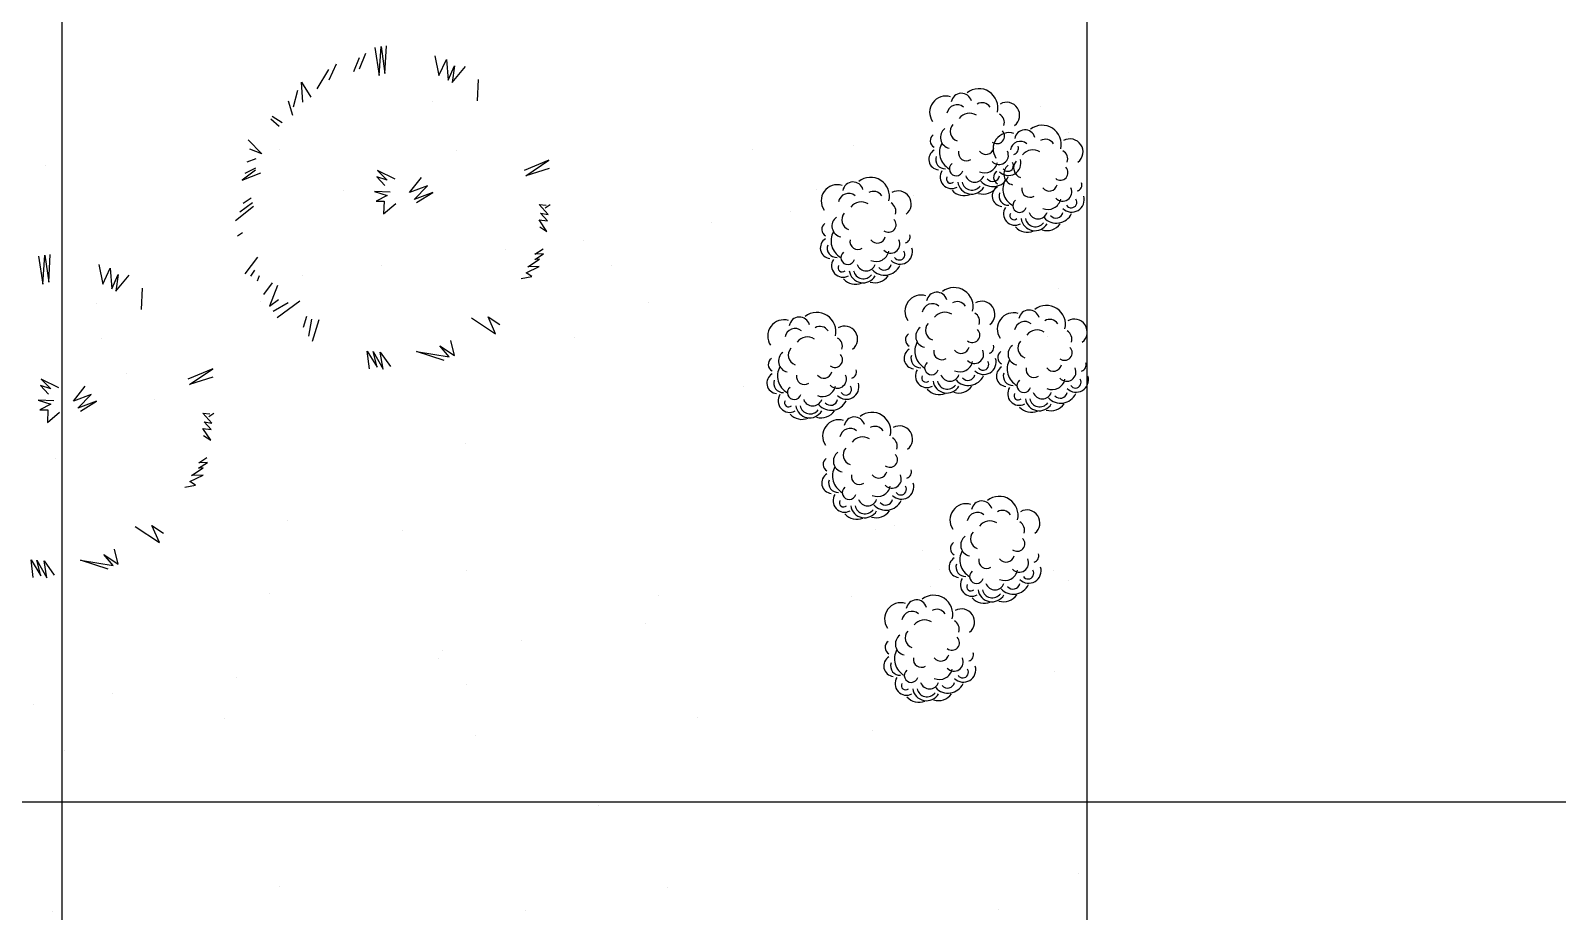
# Model space of a CAD drawing. Extents: x 3907.4 to 3911.57, y -3054.42 to -3053.7.
# Drawn here: x 3908.0113 to 3908.0917, y -3054.0498 to -3054.0034 of the extents above; entities that cross this region are included whole.
import ezdxf

# ---------------------------------------------------------------- set-up
doc = ezdxf.new("R2010")
doc.units = 0
doc.header["$LTSCALE"] = 2
doc.header["$MEASUREMENT"] = 0
doc.linetypes.add('ACAD_ISO10W100', pattern=[18, 12, -3, 0, -3])
doc.layers.add('AKS', color=11, linetype='CONTINUOUS')
doc.layers.add('AĞAÇ', color=9, linetype='CONTINUOUS')

msp = doc.modelspace()

# ---------------------------------------------------------------- linework, layer by layer
at = {"layer": 'AKS', "linetype": 'ACAD_ISO10W100'}
for p, q in [((3908.012969865261, -3053.717968091759), (3908.012969865261, -3054.27602954204)), ((3907.955466956267, -3054.04402954204), (3908.330969865261, -3054.04402954204))]:
    msp.add_line(p, q, dxfattribs=at)
at = {"layer": 'AĞAÇ', "color": 2}
msp.add_line((3908.066969865261, -3053.90402954204), (3908.066969865261, -3054.09202954204), dxfattribs=at)
at = {"layer": 'AĞAÇ'}
for p, q in [((3908.028359715237, -3054.005550352175), (3908.028649673639, -3054.004806438872)), ((3908.028644549719, -3054.005408007104), (3908.028993769057, -3054.00457947965)), ((3908.029460669614, -3054.004292344596), (3908.029685083601, -3054.005759613623)), ((3908.029685083601, -3054.005759613623), (3908.029789011568, -3054.004237058587)), ((3908.029789011568, -3054.004237058587), (3908.029991910872, -3054.005661276429)), ((3908.029991910872, -3054.005661276429), (3908.030076280212, -3054.004202298825)), ((3908.032626682695, -3054.004725962121), (3908.03283957424, -3054.005763782353)), ((3908.0264256129, -3054.006463110218), (3908.027037673932, -3054.005448229815)), ((3908.027052108639, -3054.005986220613), (3908.02744150839, -3054.005137613133)), ((3908.03283957424, -3054.005763782353), (3908.033229866889, -3054.00491472865)), ((3908.033229866889, -3054.00491472865), (3908.0333204314, -3054.006013681405)), ((3908.0333204314, -3054.006013681405), (3908.033650570215, -3054.005249688077)), ((3908.033650570215, -3054.005249688077), (3908.03352977338, -3054.006126667005)), ((3908.03352977338, -3054.006126667005), (3908.03422932746, -3054.005286861419)), ((3908.025591986836, -3054.006116903988), (3908.026086800598, -3054.006903837145)), ((3908.025661451457, -3054.007171402643), (3908.025591986836, -3054.006116903988)), ((3908.034875337672, -3054.007088643649), (3908.034928200085, -3054.005973012472)), ((3908.02514396345, -3054.007866418248), (3908.024917274499, -3054.007106899847)), ((3908.025173036216, -3054.007415486511), (3908.025396601459, -3054.006540952493)), ((3908.032489508436, -3054.007141923544), (3908.032489508436, -3054.007141923544)), ((3908.024417548259, -3054.008447045338), (3908.023974437351, -3054.008069480949)), ((3908.024577621545, -3054.008258247479), (3908.024052778809, -3054.007920332672)), ((3908.06450111651, -3054.007416893267), (3908.06450111651, -3054.007416893267)), ((3908.065975671183, -3054.008768073682), (3908.065975671183, -3054.008768073682)), ((3908.022786468029, -3054.009153370405), (3908.023506855338, -3054.009882572642)), ((3908.023506855338, -3054.009882572642), (3908.022882571254, -3054.009649352013)), ((3908.024453771779, -3054.00968056597), (3908.024453771779, -3054.00968056597)), ((3908.049366906673, -3054.009635293542), (3908.049366906673, -3054.009635293542)), ((3908.054676905561, -3054.009463920644), (3908.054676905561, -3054.009463920644)), ((3908.023184274604, -3054.01015258305), (3908.02271541799, -3054.010333089486)), ((3908.033736176651, -3054.009731024903), (3908.033736176651, -3054.009731024903)), ((3908.038629215433, -3054.010225906878), (3908.037324935895, -3054.010768914403)), ((3908.037414385, -3054.011050617836), (3908.038629215433, -3054.010225906878)), ((3908.012129030934, -3054.010509488763), (3908.012129030934, -3054.010509488763)), ((3908.023180521687, -3054.010754661751), (3908.02247229412, -3054.011271200937)), ((3908.02247229412, -3054.011271200937), (3908.023451558763, -3054.01089061851)), ((3908.023176716523, -3054.010646565971), (3908.022607047559, -3054.010931256114)), ((3908.030101297335, -3054.011272672532), (3908.02956117924, -3054.011107387631)), ((3908.02956117924, -3054.011107387631), (3908.029985209626, -3054.011549486145)), ((3908.030532885802, -3054.011220788125), (3908.029592686167, -3054.010764041205)), ((3908.029592686167, -3054.010764041205), (3908.030101297335, -3054.011272672532)), ((3908.031293453525, -3054.011929910337), (3908.031911753882, -3054.011130711024)), ((3908.038640737875, -3054.010655355673), (3908.037414385, -3054.011050617836)), ((3908.027827337562, -3054.011829764404), (3908.027827337562, -3054.011829764404)), ((3908.030262486027, -3054.011901123995), (3908.029437055345, -3054.011877227473)), ((3908.029437055345, -3054.011877227473), (3908.030102412741, -3054.012089921854)), ((3908.030102412741, -3054.012089921854), (3908.029532743776, -3054.012374611997)), ((3908.032232537755, -3054.011569407935), (3908.031293453525, -3054.011929910337)), ((3908.031530549513, -3054.012301628211), (3908.032232537755, -3054.011569407935)), ((3908.03251029226, -3054.011922002477), (3908.031530549513, -3054.012301628211)), ((3908.031659115873, -3054.012456176779), (3908.03251029226, -3054.011922002477)), ((3908.052740472457, -3054.011784491976), (3908.052740472457, -3054.011784491976)), ((3908.057852083042, -3054.012083481674), (3908.057852083042, -3054.012083481674)), ((3908.023066601477, -3054.012663614399), (3908.022117525004, -3054.013410514411)), ((3908.023019766945, -3054.01246941625), (3908.022352612689, -3054.012965429187)), ((3908.022951832523, -3054.012230764001), (3908.022526005278, -3054.012497372805)), ((3908.029532743776, -3054.012374611997), (3908.029945666514, -3054.0123858588)), ((3908.029945666514, -3054.0123858588), (3908.029922354969, -3054.013051514934)), ((3908.029922354969, -3054.013051514934), (3908.030567516437, -3054.012511494119)), ((3908.038115265929, -3054.012553571988), (3908.038487115356, -3054.012585345039)), ((3908.038582803787, -3054.013082729563), (3908.038115265929, -3054.012553571988)), ((3908.038688018976, -3054.012571808446), (3908.038425177282, -3054.012758161395)), ((3908.03811590323, -3054.013369864616), (3908.038550818756, -3054.013425119297)), ((3908.038524180152, -3054.013983636343), (3908.03811590323, -3054.013369864616)), ((3908.038188961571, -3054.013006948634), (3908.038582803787, -3054.013082729563)), ((3908.038550818756, -3054.013425119297), (3908.038188961571, -3054.013006948634)), ((3908.047184136334, -3054.013487943503), (3908.047184136334, -3054.013487943503)), ((3908.051348204751, -3054.012939733495), (3908.051348204751, -3054.012939733495)), ((3908.022485143409, -3054.014043409471), (3908.022222301715, -3054.01422976242)), ((3908.0381460914, -3054.013736182201), (3908.038524180152, -3054.013983636343)), ((3908.040452103673, -3054.014438297786), (3908.040452103673, -3054.014438297786)), ((3908.01175094443, -3054.015288743097), (3908.011975358417, -3054.016756012124)), ((3908.011975358417, -3054.016756012124), (3908.012079286385, -3054.015233457087)), ((3908.012079286385, -3054.015233457087), (3908.012282185688, -3054.01665767493)), ((3908.012282185688, -3054.01665767493), (3908.012366555028, -3054.015198697326)), ((3908.036317900653, -3054.01491851057), (3908.036317900653, -3054.01491851057)), ((3908.037883461149, -3054.015448045567), (3908.038349883601, -3054.015159953821)), ((3908.037895887553, -3054.015169233267), (3908.038322129592, -3054.014901221547)), ((3908.038349883601, -3054.015159953821), (3908.037895887553, -3054.015169233267)), ((3908.01491695751, -3054.015722360622), (3908.015129849056, -3054.016760180854)), ((3908.015129849056, -3054.016760180854), (3908.015520141705, -3054.015911127151)), ((3908.015520141705, -3054.015911127151), (3908.015610706216, -3054.017010079906)), ((3908.023282138627, -3054.015334530358), (3908.022605470232, -3054.016217897599)), ((3908.023115400157, -3054.016016864915), (3908.022918058723, -3054.016334284802)), ((3908.029814022362, -3054.01577476239), (3908.029814022362, -3054.01577476239)), ((3908.037428561137, -3054.016165586108), (3908.038119664239, -3054.015820209665)), ((3908.037522241265, -3054.015846167533), (3908.03813054938, -3054.015433365832)), ((3908.038119664239, -3054.015820209665), (3908.037522241265, -3054.015846167533)), ((3908.03813054938, -3054.015433365832), (3908.037883461149, -3054.015448045567)), ((3908.041926658347, -3054.015789478201), (3908.041926658347, -3054.015789478201)), ((3908.015610706216, -3054.017010079906), (3908.015940845031, -3054.016246086578)), ((3908.015940845031, -3054.016246086578), (3908.015820048195, -3054.017123065506)), ((3908.015820048195, -3054.017123065506), (3908.016519602276, -3054.016283259919)), ((3908.023371161874, -3054.01632545158), (3908.02325459606, -3054.0166013085)), ((3908.024060468115, -3054.016688782455), (3908.023603133943, -3054.017298737686)), ((3908.024332876194, -3054.016825249684), (3908.023908164353, -3054.01790910781)), ((3908.025649953945, -3054.016322972398), (3908.025649953945, -3054.016322972398)), ((3908.037168153605, -3054.016459524367), (3908.037721591002, -3054.016345550745)), ((3908.037721591002, -3054.016345550745), (3908.037428561137, -3054.016165586108)), ((3908.017165612487, -3054.01808504215), (3908.017218474901, -3054.016969410973)), ((3908.023422583227, -3054.01764492348), (3908.023422583227, -3054.01764492348)), ((3908.023908164353, -3054.01790910781), (3908.024393252535, -3054.017557884854)), ((3908.024893668321, -3054.017744206473), (3908.024100859971, -3054.018194212846)), ((3908.02550927892, -3054.017654160702), (3908.024316441275, -3054.018522879537)), ((3908.043887300134, -3054.017743076079), (3908.043887300134, -3054.017743076079)), ((3908.06549444585, -3054.016964612219), (3908.06549444585, -3054.016964612219)), ((3908.014783718264, -3054.017753539465), (3908.014783718264, -3054.017753539465)), ((3908.025861143862, -3054.018458728975), (3908.025691078333, -3054.019033924444)), ((3908.034543585467, -3054.018533951481), (3908.035823649499, -3054.019364861186)), ((3908.035823649499, -3054.019364861186), (3908.035428277085, -3054.018473233852)), ((3908.035428277085, -3054.018473233852), (3908.0360372225, -3054.018876724778)), ((3908.026132659042, -3054.018595642427), (3908.025971266999, -3054.019494104296)), ((3908.026504508469, -3054.018627415478), (3908.026164855516, -3054.01977876311)), ((3908.015059039488, -3054.019612151192), (3908.015059039488, -3054.019612151192)), ((3908.032892042648, -3054.020012115077), (3908.033648220152, -3054.020507023362)), ((3908.033381573294, -3054.02058528053), (3908.032892042648, -3054.020012115077)), ((3908.033648220152, -3054.020507023362), (3908.033461711613, -3054.019727424934)), ((3908.039972174382, -3054.019566878764), (3908.039972174382, -3054.019566878764)), ((3908.064885309276, -3054.019521606336), (3908.064885309276, -3054.019521606336)), ((3908.029064221738, -3054.020290637804), (3908.029582399291, -3054.021122089308)), ((3908.029171910715, -3054.021218427815), (3908.029064221738, -3054.020290637804)), ((3908.029374376069, -3054.020299439696), (3908.029894094885, -3054.021238922734)), ((3908.029582399291, -3054.021122089308), (3908.029374376069, -3054.020299439696)), ((3908.029894094885, -3054.021238922734), (3908.029746225495, -3054.020331212748)), ((3908.029746225495, -3054.020331212748), (3908.030282590673, -3054.02109857635)), ((3908.031663255613, -3054.02029979193), (3908.033381573294, -3054.02058528053)), ((3908.0331187316, -3054.020771633479), (3908.031663255613, -3054.02029979193)), ((3908.012823160618, -3054.022217186626), (3908.011882960983, -3054.021760439706)), ((3908.011882960983, -3054.021760439706), (3908.012391572152, -3054.022269071033)), ((3908.016403090837, -3054.021459702305), (3908.016403090837, -3054.021459702305)), ((3908.020919490249, -3054.021222305379), (3908.019615210711, -3054.021765312904)), ((3908.019704659816, -3054.022047016337), (3908.020919490249, -3054.021222305379)), ((3908.020931012691, -3054.021651754174), (3908.019704659816, -3054.022047016337)), ((3908.012391572152, -3054.022269071033), (3908.011851454056, -3054.022103786132)), ((3908.011851454056, -3054.022103786132), (3908.012275484441, -3054.022545884646)), ((3908.013583728341, -3054.022926308837), (3908.014202028697, -3054.022127109525)), ((3908.014522812571, -3054.022565806436), (3908.013583728341, -3054.022926308837)), ((3908.013820824329, -3054.023298026712), (3908.014522812571, -3054.022565806436)), ((3908.048886556407, -3054.022167049761), (3908.048886556407, -3054.022167049761)), ((3908.012552760842, -3054.022897522495), (3908.011727330161, -3054.022873625974)), ((3908.011727330161, -3054.022873625974), (3908.012392687556, -3054.023086320354)), ((3908.012392687556, -3054.023086320354), (3908.011823018592, -3054.023371010498)), ((3908.011823018592, -3054.023371010498), (3908.012235941329, -3054.0233822573)), ((3908.014800567076, -3054.022918400978), (3908.013820824329, -3054.023298026712)), ((3908.013949390689, -3054.02345257528), (3908.014800567076, -3054.022918400978)), ((3908.01787764551, -3054.022810882721), (3908.01787764551, -3054.022810882721)), ((3908.012235941329, -3054.0233822573), (3908.012212629785, -3054.024047913435)), ((3908.012212629785, -3054.024047913435), (3908.012857791253, -3054.02350789262)), ((3908.020405540745, -3054.023549970489), (3908.020777390172, -3054.02358174354)), ((3908.020873078603, -3054.024079128064), (3908.020405540745, -3054.023549970489)), ((3908.020479236387, -3054.024003347135), (3908.020873078603, -3054.024079128064)), ((3908.020841093572, -3054.024421517798), (3908.020479236387, -3054.024003347135)), ((3908.020978293792, -3054.023568206947), (3908.020715452098, -3054.023754559896)), ((3908.020406178046, -3054.024366263117), (3908.020841093572, -3054.024421517798)), ((3908.020814454968, -3054.024980034844), (3908.020406178046, -3054.024366263117)), ((3908.020436366216, -3054.024732580702), (3908.020814454968, -3054.024980034844)), ((3908.055180852426, -3054.024878510796), (3908.055180852426, -3054.024878510796)), ((3908.034240123516, -3054.025145615055), (3908.034240123516, -3054.025145615055)), ((3908.012632977799, -3054.025924078915), (3908.012632977799, -3054.025924078915)), ((3908.019812516081, -3054.026842566034), (3908.020420824195, -3054.026429764333)), ((3908.020173735964, -3054.026444444068), (3908.020640158417, -3054.026156352322)), ((3908.020420824195, -3054.026429764333), (3908.020173735964, -3054.026444444068)), ((3908.020186162369, -3054.026165631768), (3908.020612404408, -3054.025897620047)), ((3908.020640158417, -3054.026156352322), (3908.020186162369, -3054.026165631768)), ((3908.01945842842, -3054.027455922868), (3908.020011865818, -3054.027341949245)), ((3908.019718835953, -3054.027161984609), (3908.020409939055, -3054.026816608166)), ((3908.020011865818, -3054.027341949245), (3908.019718835953, -3054.027161984609)), ((3908.020409939055, -3054.026816608166), (3908.019812516081, -3054.026842566034)), ((3908.016833860283, -3054.029530349982), (3908.018113924315, -3054.030361259687)), ((3908.018113924315, -3054.030361259687), (3908.017718551901, -3054.029469632353)), ((3908.017718551901, -3054.029469632353), (3908.018327497316, -3054.029873123279)), ((3908.02483754357, -3054.029188454281), (3908.02483754357, -3054.029188454281)), ((3908.03091479867, -3054.029713383829), (3908.03091479867, -3054.029713383829)), ((3908.055827933563, -3054.029668111401), (3908.055827933563, -3054.029668111401)), ((3908.056849151644, -3054.029463424004), (3908.056849151644, -3054.029463424004)), ((3908.011354496554, -3054.031287036305), (3908.011872674107, -3054.032118487809)), ((3908.01146218553, -3054.032214826316), (3908.011354496554, -3054.031287036305)), ((3908.011664650884, -3054.031295838197), (3908.012184369701, -3054.032235321235)), ((3908.011872674107, -3054.032118487809), (3908.011664650884, -3054.031295838197)), ((3908.012184369701, -3054.032235321235), (3908.012036500311, -3054.031327611249)), ((3908.012036500311, -3054.031327611249), (3908.012572865489, -3054.032094974851)), ((3908.013953530428, -3054.031296190431), (3908.01567184811, -3054.031581679031)), ((3908.015409006416, -3054.03176803198), (3908.013953530428, -3054.031296190431)), ((3908.015182317464, -3054.031008513578), (3908.015938494967, -3054.031503421862)), ((3908.01567184811, -3054.031581679031), (3908.015182317464, -3054.031008513578)), ((3908.015938494967, -3054.031503421862), (3908.015751986429, -3054.030723823435)), ((3908.058323706317, -3054.030814604419), (3908.058323706317, -3054.030814604419)), ((3908.034288364453, -3054.031862582262), (3908.034288364453, -3054.031862582262)), ((3908.059201499347, -3054.031817309834), (3908.059201499347, -3054.031817309834)), ((3908.065228051789, -3054.031825621301), (3908.065228051789, -3054.031825621301)), ((3908.058724173498, -3054.032681873122), (3908.058724173498, -3054.032681873122)), ((3908.065998392715, -3054.032379202371), (3908.065998392715, -3054.032379202371)), ((3908.023926530092, -3054.033059513632), (3908.023926530092, -3054.033059513632)), ((3908.044391246999, -3054.033157666231), (3908.044391246999, -3054.033157666231)), ((3908.054560105081, -3054.03323008313), (3908.054560105081, -3054.03323008313)), ((3908.0436938694, -3054.034660650196), (3908.0436938694, -3054.034660650196)), ((3908.033025922692, -3054.036065112025), (3908.033025922692, -3054.036065112025)), ((3908.037189991109, -3054.035516902017), (3908.037189991109, -3054.035516902017)), ((3908.032800138807, -3054.036484828523), (3908.032800138807, -3054.036484828523)), ((3908.022159687011, -3054.037495679092), (3908.022159687011, -3054.037495679092)), ((3908.034274693481, -3054.037836008938), (3908.034274693481, -3054.037836008938)), ((3908.065283604377, -3054.037192175979), (3908.065283604377, -3054.037192175979)), ((3908.01565580872, -3054.038351930913), (3908.01565580872, -3054.038351930913)), ((3908.011491740303, -3054.03890014092), (3908.011491740303, -3054.03890014092)), ((3908.021520066378, -3054.039644969051), (3908.021520066378, -3054.039644969051)), ((3908.046433201273, -3054.039599696623), (3908.046433201273, -3054.039599696623)), ((3908.03474407038, -3054.040560205207), (3908.03474407038, -3054.040560205207)), ((3908.055684799291, -3054.040293100948), (3908.055684799291, -3054.040293100948)), ((3908.013136924664, -3054.041338669067), (3908.013136924664, -3054.041338669067)), ((3908.041234591541, -3054.044213580498), (3908.041234591541, -3054.044213580498)), ((3908.06650233958, -3054.047793792523), (3908.06650233958, -3054.047793792523)), ((3908.024430476957, -3054.048474103785), (3908.024430476957, -3054.048474103785)), ((3908.044895193863, -3054.048572256383), (3908.044895193863, -3054.048572256383)), ((3908.012462690666, -3054.049791474116), (3908.012462690666, -3054.049791474116)), ((3908.03737582556, -3054.049746201688), (3908.03737582556, -3054.049746201688)), ((3908.062288960454, -3054.04970092926), (3908.062288960454, -3054.04970092926))]:
    msp.add_line(p, q, dxfattribs=at)
for centre, radius, start, end in [((3908.061273625773, -3054.007457636749), 0.0010030321499202, 346.3015874026746, 127.9370227238356), ((3908.059531798668, -3054.007692934805), 0.0008486720009430597, 72.59783818576089, 215.2218538108449), ((3908.060359699166, -3054.007240581155), 0.0005431758203618383, 15.03719736150334, 170.8059841306421), ((3908.061443274872, -3054.007700342609), 0.0005075236917404623, 32.92540394360741, 120.2819031046048), ((3908.062737899212, -3054.007857577765), 0.0006848599889153746, 307.7690162478858, 119.5953549002277), ((3908.060125184501, -3054.007837216642), 0.0005362470473555956, 50.32486390691201, 170.5642262732547), ((3908.060781971624, -3054.008426511219), 0.0006773030629388165, 57.13994510022349, 143.115310011652), ((3908.062120860285, -3054.00823653849), 0.0004955975961147975, 340.8702265905778, 60.91392329813375), ((3908.059093542304, -3054.009199449668), 0.0003811732257634383, 124.7303739171322, 241.9445818472937), ((3908.059827407273, -3054.009024570496), 0.0005774916245928493, 126.6684779370909, 258.2541899274906), ((3908.060314958046, -3054.008698651025), 0.0005458910077385825, 139.595146244895, 249.8130744378519), ((3908.062229184967, -3054.008950520401), 0.0003995359316208869, 231.9504511749903, 44.67024518624278), ((3908.062870389746, -3054.009621005635), 0.0008486720009430597, 72.59783818576089, 215.2218538108449), ((3908.063698290245, -3054.009168651985), 0.0005431758203618383, 15.03719736150334, 170.8059841306421), ((3908.064612216851, -3054.009385707579), 0.0010030321499202, 346.3015874026746, 127.9370227238356), ((3908.059188339419, -3054.010177097688), 0.0005517395000951883, 119.7847291940396, 265.1379385969101), ((3908.060188864717, -3054.009808891191), 0.0009877492688920766, 150.2853854811923, 240.9902399294428), ((3908.061641822176, -3054.009493738723), 0.0004278438979178078, 217.194725631222, 347.001787593271), ((3908.063463775579, -3054.009765287472), 0.0005362470473555956, 50.32486390691201, 170.5642262732547), ((3908.063026832977, -3054.009589969655), 0.0003377769303703971, 285.9189036992238, 18.69620740191551), ((3908.064120562703, -3054.010354582049), 0.0006773030629388165, 57.13994510022349, 143.115310011652), ((3908.06478186595, -3054.009628413439), 0.0005075236917404623, 32.92540394360741, 120.2819031046048), ((3908.06607649029, -3054.009785648595), 0.0006848599889153746, 307.7690162478858, 119.5953549002277), ((3908.059488405439, -3054.010185479364), 0.000488286086912515, 160.5723699782788, 273.7596950156616), ((3908.060081867792, -3054.010686961815), 0.0003602764982938276, 127.7326980445585, 344.8714012057623), ((3908.060619081892, -3054.009828088345), 0.000423553503286771, 169.7034853762603, 302.4572715176643), ((3908.061571672975, -3054.010197108911), 0.0006930554082634799, 247.0119664640445, 347.4341499345051), ((3908.062342839302, -3054.0099673936), 0.0004858424750794374, 222.2015705244517, 26.26703907645825), ((3908.062830418513, -3054.010373838776), 0.0006575763606490499, 224.5471956563301, 16.64523816069826), ((3908.062800524282, -3054.010514954045), 0.0002950393212230123, 212.3242603041395, 34.48841479906381), ((3908.063165998351, -3054.010952641327), 0.0005774916245928493, 126.6684779370909, 258.2541899274906), ((3908.063653549124, -3054.010626721855), 0.0005458910077385825, 139.595146244895, 249.8130744378519), ((3908.065459451363, -3054.01016460932), 0.0004955975961147975, 340.8702265905778, 60.91392329813375), ((3908.055560925575, -3054.012129499572), 0.0010030321499202, 346.3015874026746, 127.9370227238356), ((3908.059838889054, -3054.011112963322), 0.0006067608838108823, 146.8299787604799, 298.3034899523852), ((3908.059785616771, -3054.011217295375), 0.000219794971571403, 149.5216478676921, 313.5871163609804), ((3908.061054756842, -3054.010882694035), 0.0005028056157710049, 199.6380276238354, 340.3619723761647), ((3908.062025695057, -3054.010742787863), 0.0008700572952571587, 221.7692871226012, 335.3393969502339), ((3908.062001101922, -3054.0109795789), 0.0003678148827979174, 219.6109414433462, 348.696108183786), ((3908.062432133382, -3054.011127520498), 0.0003811732257634383, 124.7303739171322, 241.9445818472937), ((3908.063527455796, -3054.011736962021), 0.0009877492688920766, 150.2853854811923, 240.9902399294428), ((3908.065567776046, -3054.010878591231), 0.0003995359316208869, 231.9504511749903, 44.67024518624278), ((3908.05381909847, -3054.012364797628), 0.0008486720009430597, 72.59783818576089, 215.2218538108449), ((3908.054412484303, -3054.012509079465), 0.0005362470473555956, 50.32486390691201, 170.5642262732547), ((3908.054646998969, -3054.011912443978), 0.0005431758203618383, 15.03719736150334, 170.8059841306421), ((3908.055730574674, -3054.012372205433), 0.0005075236917404623, 32.92540394360741, 120.2819031046048), ((3908.057025199014, -3054.012529440588), 0.0006848599889153746, 307.7690162478858, 119.5953549002277), ((3908.060486485168, -3054.011255085222), 0.0008356025394323519, 221.5755321714543, 292.6670439422202), ((3908.060893381936, -3054.011275075959), 0.0007359396316447237, 187.9213750597884, 329.627187505387), ((3908.060914671807, -3054.011268980115), 0.0005338381731409466, 191.6192407292242, 322.6233355435034), ((3908.061509374181, -3054.011146810728), 0.0008611567450992905, 253.3841287070563, 324.4756404908978), ((3908.062526930497, -3054.012105168518), 0.0005517395000951883, 119.7847291940396, 265.1379385969101), ((3908.062826996518, -3054.012113550194), 0.000488286086912515, 160.5723699782788, 273.7596950156616), ((3908.06395767297, -3054.011756159176), 0.000423553503286771, 169.7034853762603, 302.4572715176643), ((3908.064980413254, -3054.011421809553), 0.0004278438979178078, 217.194725631222, 347.001787593271), ((3908.06568143038, -3054.01189546443), 0.0004858424750794374, 222.2015705244517, 26.26703907645825), ((3908.066169009591, -3054.012301909606), 0.0006575763606490499, 224.5471956563301, 16.64523816069826), ((3908.066365424056, -3054.011518040485), 0.0003377769303703971, 285.9189036992238, 18.69620740191551), ((3908.055069271426, -3054.013098374042), 0.0006773030629388165, 57.13994510022349, 143.115310011652), ((3908.056408160086, -3054.012908401313), 0.0004955975961147975, 340.8702265905778, 60.91392329813375), ((3908.063177480132, -3054.013041034152), 0.0006067608838108823, 146.8299787604799, 298.3034899523852), ((3908.06342045887, -3054.012615032645), 0.0003602764982938276, 127.7326980445585, 344.8714012057623), ((3908.064910264054, -3054.012125179741), 0.0006930554082634799, 247.0119664640445, 347.4341499345051), ((3908.066139115361, -3054.012443024875), 0.0002950393212230123, 212.3242603041395, 34.48841479906381), ((3908.053380842106, -3054.013871312491), 0.0003811732257634383, 124.7303739171322, 241.9445818472937), ((3908.054114707075, -3054.01369643332), 0.0005774916245928493, 126.6684779370909, 258.2541899274906), ((3908.054602257848, -3054.013370513848), 0.0005458910077385825, 139.595146244895, 249.8130744378519), ((3908.056516484769, -3054.013622383224), 0.0003995359316208869, 231.9504511749903, 44.67024518624278), ((3908.063124207849, -3054.013145366205), 0.000219794971571403, 149.5216478676921, 313.5871163609804), ((3908.064231973015, -3054.013203146789), 0.0007359396316447237, 187.9213750597884, 329.627187505387), ((3908.064253262886, -3054.013197050945), 0.0005338381731409466, 191.6192407292242, 322.6233355435034), ((3908.06439334792, -3054.012810764865), 0.0005028056157710049, 199.6380276238354, 340.3619723761647), ((3908.064847965259, -3054.013074881558), 0.0008611567450992905, 253.3841287070563, 324.4756404908978), ((3908.065364286136, -3054.012670858693), 0.0008700572952571587, 221.7692871226012, 335.3393969502339), ((3908.065339693, -3054.012907649731), 0.0003678148827979174, 219.6109414433462, 348.696108183786), ((3908.053475639221, -3054.014848960511), 0.0005517395000951883, 119.7847291940396, 265.1379385969101), ((3908.05447616452, -3054.014480754014), 0.0009877492688920766, 150.2853854811923, 240.9902399294428), ((3908.054906381694, -3054.014499951169), 0.000423553503286771, 169.7034853762603, 302.4572715176643), ((3908.055929121978, -3054.014165601546), 0.0004278438979178078, 217.194725631222, 347.001787593271), ((3908.056630139104, -3054.014639256423), 0.0004858424750794374, 222.2015705244517, 26.26703907645825), ((3908.05731413278, -3054.014261832478), 0.0003377769303703971, 285.9189036992238, 18.69620740191551), ((3908.063825076246, -3054.013183156052), 0.0008356025394323519, 221.5755321714543, 292.6670439422202), ((3908.053775705242, -3054.014857342187), 0.000488286086912515, 160.5723699782788, 273.7596950156616), ((3908.054369167594, -3054.015358824638), 0.0003602764982938276, 127.7326980445585, 344.8714012057623), ((3908.055858972778, -3054.014868971734), 0.0006930554082634799, 247.0119664640445, 347.4341499345051), ((3908.057117718315, -3054.015045701599), 0.0006575763606490499, 224.5471956563301, 16.64523816069826), ((3908.057087824085, -3054.015186816868), 0.0002950393212230123, 212.3242603041395, 34.48841479906381), ((3908.054126188856, -3054.015784826145), 0.0006067608838108823, 146.8299787604799, 298.3034899523852), ((3908.054072916572, -3054.015889158198), 0.000219794971571403, 149.5216478676921, 313.5871163609804), ((3908.055180681738, -3054.015946938783), 0.0007359396316447237, 187.9213750597884, 329.627187505387), ((3908.055201971609, -3054.015940842938), 0.0005338381731409466, 191.6192407292242, 322.6233355435034), ((3908.055342056643, -3054.015554556859), 0.0005028056157710049, 199.6380276238354, 340.3619723761647), ((3908.05631299486, -3054.015414650686), 0.0008700572952571587, 221.7692871226012, 335.3393969502339), ((3908.056288401724, -3054.015651441724), 0.0003678148827979174, 219.6109414433462, 348.696108183786), ((3908.05477378497, -3054.015926948045), 0.0008356025394323519, 221.5755321714543, 292.6670439422202), ((3908.055796673983, -3054.015818673551), 0.0008611567450992905, 253.3841287070563, 324.4756404908978), ((3908.059971764158, -3054.017941707782), 0.0010030321499202, 346.3015874026746, 127.9370227238356), ((3908.058229937053, -3054.018177005838), 0.0008486720009430597, 72.59783818576089, 215.2218538108449), ((3908.059057837551, -3054.017724652188), 0.0005431758203618383, 15.03719736150334, 170.8059841306421), ((3908.060141413257, -3054.018184413643), 0.0005075236917404623, 32.92540394360741, 120.2819031046048), ((3908.061436037597, -3054.018341648798), 0.0006848599889153746, 307.7690162478858, 119.5953549002277), ((3908.051827742583, -3054.01903147423), 0.0005431758203618383, 15.03719736150334, 170.8059841306421), ((3908.05274166919, -3054.019248529824), 0.0010030321499202, 346.3015874026746, 127.9370227238356), ((3908.058823322885, -3054.018321287676), 0.0005362470473555956, 50.32486390691201, 170.5642262732547), ((3908.059480110009, -3054.018910582252), 0.0006773030629388165, 57.13994510022349, 143.115310011652), ((3908.060818998669, -3054.018720609523), 0.0004955975961147975, 340.8702265905778, 60.91392329813375), ((3908.063092962348, -3054.01911304422), 0.0008486720009430597, 72.59783818576089, 215.2218538108449), ((3908.063920862846, -3054.01866069057), 0.0005431758203618383, 15.03719736150334, 170.8059841306421), ((3908.064834789452, -3054.018877746164), 0.0010030321499202, 346.3015874026746, 127.9370227238356), ((3908.050999842085, -3054.01948382788), 0.0008486720009430597, 72.59783818576089, 215.2218538108449), ((3908.051593227917, -3054.019628109718), 0.0005362470473555956, 50.32486390691201, 170.5642262732547), ((3908.052911318288, -3054.019491235685), 0.0005075236917404623, 32.92540394360741, 120.2819031046048), ((3908.054205942629, -3054.01964847084), 0.0006848599889153746, 307.7690162478858, 119.5953549002277), ((3908.058525545658, -3054.01950864153), 0.0005774916245928493, 126.6684779370909, 258.2541899274906), ((3908.059013096431, -3054.019182722059), 0.0005458910077385825, 139.595146244895, 249.8130744378519), ((3908.060927323352, -3054.019434591434), 0.0003995359316208869, 231.9504511749903, 44.67024518624278), ((3908.06368634818, -3054.019257326057), 0.0005362470473555956, 50.32486390691201, 170.5642262732547), ((3908.064343135304, -3054.019846620634), 0.0006773030629388165, 57.13994510022349, 143.115310011652), ((3908.065004438551, -3054.019120452025), 0.0005075236917404623, 32.92540394360741, 120.2819031046048), ((3908.065682023964, -3054.019656647905), 0.0004955975961147975, 340.8702265905778, 60.91392329813375), ((3908.066299062892, -3054.01927768718), 0.0006848599889153746, 307.7690162478858, 119.5953549002277), ((3908.051783001462, -3054.020489544101), 0.0005458910077385825, 139.595146244895, 249.8130744378519), ((3908.052250015041, -3054.020217404294), 0.0006773030629388165, 57.13994510022349, 143.115310011652), ((3908.053588903701, -3054.020027431565), 0.0004955975961147975, 340.8702265905778, 60.91392329813375), ((3908.057791680689, -3054.019683520701), 0.0003811732257634383, 124.7303739171322, 241.9445818472937), ((3908.058887003102, -3054.020292962225), 0.0009877492688920766, 150.2853854811923, 240.9902399294428), ((3908.060339960561, -3054.019977809757), 0.0004278438979178078, 217.194725631222, 347.001787593271), ((3908.061724971362, -3054.020074040689), 0.0003377769303703971, 285.9189036992238, 18.69620740191551), ((3908.063388570953, -3054.020444679912), 0.0005774916245928493, 126.6684779370909, 258.2541899274906), ((3908.063876121725, -3054.02011876044), 0.0005458910077385825, 139.595146244895, 249.8130744378519), ((3908.065790348647, -3054.020370629816), 0.0003995359316208869, 231.9504511749903, 44.67024518624278), ((3908.050561585721, -3054.020990342743), 0.0003811732257634383, 124.7303739171322, 241.9445818472937), ((3908.05129545069, -3054.020815463572), 0.0005774916245928493, 126.6684779370909, 258.2541899274906), ((3908.053697228384, -3054.020741413476), 0.0003995359316208869, 231.9504511749903, 44.67024518624278), ((3908.057886477804, -3054.020661168721), 0.0005517395000951883, 119.7847291940396, 265.1379385969101), ((3908.058186543824, -3054.020669550398), 0.000488286086912515, 160.5723699782788, 273.7596950156616), ((3908.058780006176, -3054.021171032849), 0.0003602764982938276, 127.7326980445585, 344.8714012057623), ((3908.059317220277, -3054.020312159379), 0.000423553503286771, 169.7034853762603, 302.4572715176643), ((3908.06026981136, -3054.020681179944), 0.0006930554082634799, 247.0119664640445, 347.4341499345051), ((3908.061040977687, -3054.020451464633), 0.0004858424750794374, 222.2015705244517, 26.26703907645825), ((3908.061528556898, -3054.020857909809), 0.0006575763606490499, 224.5471956563301, 16.64523816069826), ((3908.061498662667, -3054.020999025078), 0.0002950393212230123, 212.3242603041395, 34.48841479906381), ((3908.062654705983, -3054.020619559083), 0.0003811732257634383, 124.7303739171322, 241.9445818472937), ((3908.063750028397, -3054.021229000606), 0.0009877492688920766, 150.2853854811923, 240.9902399294428), ((3908.066587996657, -3054.02101007907), 0.0003377769303703971, 285.9189036992238, 18.69620740191551), ((3908.050656382836, -3054.021967990763), 0.0005517395000951883, 119.7847291940396, 265.1379385969101), ((3908.051656908134, -3054.021599784267), 0.0009877492688920766, 150.2853854811923, 240.9902399294428), ((3908.052087125308, -3054.021618981421), 0.000423553503286771, 169.7034853762603, 302.4572715176643), ((3908.053109865593, -3054.021284631799), 0.0004278438979178078, 217.194725631222, 347.001787593271), ((3908.053810882719, -3054.021758286675), 0.0004858424750794374, 222.2015705244517, 26.26703907645825), ((3908.054494876394, -3054.021380862731), 0.0003377769303703971, 285.9189036992238, 18.69620740191551), ((3908.058537027438, -3054.021597034355), 0.0006067608838108823, 146.8299787604799, 298.3034899523852), ((3908.058483755155, -3054.021701366408), 0.000219794971571403, 149.5216478676921, 313.5871163609804), ((3908.059752895226, -3054.021366765069), 0.0005028056157710049, 199.6380276238354, 340.3619723761647), ((3908.060723833442, -3054.021226858896), 0.0008700572952571587, 221.7692871226012, 335.3393969502339), ((3908.060699240306, -3054.021463649934), 0.0003678148827979174, 219.6109414433462, 348.696108183786), ((3908.062749503098, -3054.021597207103), 0.0005517395000951883, 119.7847291940396, 265.1379385969101), ((3908.063049569119, -3054.021605588779), 0.000488286086912515, 160.5723699782788, 273.7596950156616), ((3908.064180245571, -3054.021248197761), 0.000423553503286771, 169.7034853762603, 302.4572715176643), ((3908.065202985855, -3054.020913848138), 0.0004278438979178078, 217.194725631222, 347.001787593271), ((3908.065904002981, -3054.021387503015), 0.0004858424750794374, 222.2015705244517, 26.26703907645825), ((3908.066391582192, -3054.021793948191), 0.0006575763606490499, 224.5471956563301, 16.64523816069826), ((3908.050956448856, -3054.02197637244), 0.000488286086912515, 160.5723699782788, 273.7596950156616), ((3908.051549911208, -3054.02247785489), 0.0003602764982938276, 127.7326980445585, 344.8714012057623), ((3908.053039716392, -3054.021988001986), 0.0006930554082634799, 247.0119664640445, 347.4341499345051), ((3908.05429846193, -3054.022164731851), 0.0006575763606490499, 224.5471956563301, 16.64523816069826), ((3908.0542685677, -3054.02230584712), 0.0002950393212230123, 212.3242603041395, 34.48841479906381), ((3908.059184623553, -3054.021739156256), 0.0008356025394323519, 221.5755321714543, 292.6670439422202), ((3908.059591520321, -3054.021759146993), 0.0007359396316447237, 187.9213750597884, 329.627187505387), ((3908.059612810192, -3054.021753051148), 0.0005338381731409466, 191.6192407292242, 322.6233355435034), ((3908.060207512565, -3054.021630881761), 0.0008611567450992905, 253.3841287070563, 324.4756404908978), ((3908.063400052733, -3054.022533072737), 0.0006067608838108823, 146.8299787604799, 298.3034899523852), ((3908.06334678045, -3054.02263740479), 0.000219794971571403, 149.5216478676921, 313.5871163609804), ((3908.063643031471, -3054.02210707123), 0.0003602764982938276, 127.7326980445585, 344.8714012057623), ((3908.064615920521, -3054.022302803451), 0.0005028056157710049, 199.6380276238354, 340.3619723761647), ((3908.065132836655, -3054.021617218326), 0.0006930554082634799, 247.0119664640445, 347.4341499345051), ((3908.065586858737, -3054.022162897278), 0.0008700572952571587, 221.7692871226012, 335.3393969502339), ((3908.065562265601, -3054.022399688316), 0.0003678148827979174, 219.6109414433462, 348.696108183786), ((3908.066361687962, -3054.02193506346), 0.0002950393212230123, 212.3242603041395, 34.48841479906381), ((3908.051306932471, -3054.022903856397), 0.0006067608838108823, 146.8299787604799, 298.3034899523852), ((3908.051253660187, -3054.02300818845), 0.000219794971571403, 149.5216478676921, 313.5871163609804), ((3908.052361425353, -3054.023065969035), 0.0007359396316447237, 187.9213750597884, 329.627187505387), ((3908.052382715224, -3054.02305987319), 0.0005338381731409466, 191.6192407292242, 322.6233355435034), ((3908.052522800258, -3054.022673587111), 0.0005028056157710049, 199.6380276238354, 340.3619723761647), ((3908.053493738474, -3054.022533680938), 0.0008700572952571587, 221.7692871226012, 335.3393969502339), ((3908.053469145339, -3054.022770471975), 0.0003678148827979174, 219.6109414433462, 348.696108183786), ((3908.064047648847, -3054.022675194637), 0.0008356025394323519, 221.5755321714543, 292.6670439422202), ((3908.064454545615, -3054.022695185375), 0.0007359396316447237, 187.9213750597884, 329.627187505387), ((3908.064475835487, -3054.02268908953), 0.0005338381731409466, 191.6192407292242, 322.6233355435034), ((3908.06507053786, -3054.022566920143), 0.0008611567450992905, 253.3841287070563, 324.4756404908978), ((3908.051954528585, -3054.023045978298), 0.0008356025394323519, 221.5755321714543, 292.6670439422202), ((3908.052977417598, -3054.022937703803), 0.0008611567450992905, 253.3841287070563, 324.4756404908978), ((3908.053893287961, -3054.024748943772), 0.0008486720009430597, 72.59783818576089, 215.2218538108449), ((3908.05472118846, -3054.024296590122), 0.0005431758203618383, 15.03719736150334, 170.8059841306421), ((3908.055635115066, -3054.024513645716), 0.0010030321499202, 346.3015874026746, 127.9370227238356), ((3908.054486673794, -3054.024893225609), 0.0005362470473555956, 50.32486390691201, 170.5642262732547), ((3908.055143460917, -3054.025482520186), 0.0006773030629388165, 57.13994510022349, 143.115310011652), ((3908.055804764165, -3054.024756351576), 0.0005075236917404623, 32.92540394360741, 120.2819031046048), ((3908.056482349578, -3054.025292547457), 0.0004955975961147975, 340.8702265905778, 60.91392329813375), ((3908.057099388505, -3054.024913586732), 0.0006848599889153746, 307.7690162478858, 119.5953549002277), ((3908.054188896566, -3054.026080579463), 0.0005774916245928493, 126.6684779370909, 258.2541899274906), ((3908.054676447339, -3054.025754659992), 0.0005458910077385825, 139.595146244895, 249.8130744378519), ((3908.05659067426, -3054.026006529367), 0.0003995359316208869, 231.9504511749903, 44.67024518624278), ((3908.053455031597, -3054.026255458635), 0.0003811732257634383, 124.7303739171322, 241.9445818472937), ((3908.054550354011, -3054.026864900158), 0.0009877492688920766, 150.2853854811923, 240.9902399294428), ((3908.057388322271, -3054.026645978622), 0.0003377769303703971, 285.9189036992238, 18.69620740191551), ((3908.053549828712, -3054.027233106655), 0.0005517395000951883, 119.7847291940396, 265.1379385969101), ((3908.053849894733, -3054.027241488331), 0.000488286086912515, 160.5723699782788, 273.7596950156616), ((3908.054980571185, -3054.026884097312), 0.000423553503286771, 169.7034853762603, 302.4572715176643), ((3908.056003311469, -3054.02654974769), 0.0004278438979178078, 217.194725631222, 347.001787593271), ((3908.056704328595, -3054.027023402567), 0.0004858424750794374, 222.2015705244517, 26.26703907645825), ((3908.057191907806, -3054.027429847742), 0.0006575763606490499, 224.5471956563301, 16.64523816069826), ((3908.054200378347, -3054.028168972289), 0.0006067608838108823, 146.8299787604799, 298.3034899523852), ((3908.054147106064, -3054.028273304341), 0.000219794971571403, 149.5216478676921, 313.5871163609804), ((3908.054443357085, -3054.027742970782), 0.0003602764982938276, 127.7326980445585, 344.8714012057623), ((3908.055416246135, -3054.027938703002), 0.0005028056157710049, 199.6380276238354, 340.3619723761647), ((3908.055933162269, -3054.027253117878), 0.0006930554082634799, 247.0119664640445, 347.4341499345051), ((3908.056387184351, -3054.02779879683), 0.0008700572952571587, 221.7692871226012, 335.3393969502339), ((3908.056362591215, -3054.028035587867), 0.0003678148827979174, 219.6109414433462, 348.696108183786), ((3908.057162013576, -3054.027570963012), 0.0002950393212230123, 212.3242603041395, 34.48841479906381), ((3908.061427021685, -3054.028723675895), 0.0005431758203618383, 15.03719736150334, 170.8059841306421), ((3908.062340948291, -3054.02894073149), 0.0010030321499202, 346.3015874026746, 127.9370227238356), ((3908.054847974461, -3054.028311094189), 0.0008356025394323519, 221.5755321714543, 292.6670439422202), ((3908.055254871229, -3054.028331084926), 0.0007359396316447237, 187.9213750597884, 329.627187505387), ((3908.055276161101, -3054.028324989082), 0.0005338381731409466, 191.6192407292242, 322.6233355435034), ((3908.055870863474, -3054.028202819695), 0.0008611567450992905, 253.3841287070563, 324.4756404908978), ((3908.060599121186, -3054.029176029546), 0.0008486720009430597, 72.59783818576089, 215.2218538108449), ((3908.061192507019, -3054.029320311383), 0.0005362470473555956, 50.32486390691201, 170.5642262732547), ((3908.06251059739, -3054.02918343735), 0.0005075236917404623, 32.92540394360741, 120.2819031046048), ((3908.06380522173, -3054.029340672505), 0.0006848599889153746, 307.7690162478858, 119.5953549002277), ((3908.061849294143, -3054.029909605959), 0.0006773030629388165, 57.13994510022349, 143.115310011652), ((3908.063188182803, -3054.029719633231), 0.0004955975961147975, 340.8702265905778, 60.91392329813375), ((3908.060160864822, -3054.030682544409), 0.0003811732257634383, 124.7303739171322, 241.9445818472937), ((3908.060894729791, -3054.030507665238), 0.0005774916245928493, 126.6684779370909, 258.2541899274906), ((3908.061382280564, -3054.030181745766), 0.0005458910077385825, 139.595146244895, 249.8130744378519), ((3908.063296507486, -3054.030433615141), 0.0003995359316208869, 231.9504511749903, 44.67024518624278), ((3908.060255661937, -3054.031660192429), 0.0005517395000951883, 119.7847291940396, 265.1379385969101), ((3908.061256187236, -3054.031291985932), 0.0009877492688920766, 150.2853854811923, 240.9902399294428), ((3908.06168640441, -3054.031311183086), 0.000423553503286771, 169.7034853762603, 302.4572715176643), ((3908.062709144695, -3054.030976833464), 0.0004278438979178078, 217.194725631222, 347.001787593271), ((3908.06341016182, -3054.031450488341), 0.0004858424750794374, 222.2015705244517, 26.26703907645825), ((3908.064094155496, -3054.031073064396), 0.0003377769303703971, 285.9189036992238, 18.69620740191551), ((3908.060555727958, -3054.031668574105), 0.000488286086912515, 160.5723699782788, 273.7596950156616), ((3908.06114919031, -3054.032170056556), 0.0003602764982938276, 127.7326980445585, 344.8714012057623), ((3908.062638995494, -3054.031680203652), 0.0006930554082634799, 247.0119664640445, 347.4341499345051), ((3908.063897741031, -3054.031856933517), 0.0006575763606490499, 224.5471956563301, 16.64523816069826), ((3908.063867846801, -3054.031998048786), 0.0002950393212230123, 212.3242603041395, 34.48841479906381), ((3908.060906211572, -3054.032596058063), 0.0006067608838108823, 146.8299787604799, 298.3034899523852), ((3908.060852939289, -3054.032700390116), 0.000219794971571403, 149.5216478676921, 313.5871163609804), ((3908.061960704455, -3054.0327581707), 0.0007359396316447237, 187.9213750597884, 329.627187505387), ((3908.061981994326, -3054.032752074856), 0.0005338381731409466, 191.6192407292242, 322.6233355435034), ((3908.06212207936, -3054.032365788776), 0.0005028056157710049, 199.6380276238354, 340.3619723761647), ((3908.063093017576, -3054.032225882604), 0.0008700572952571587, 221.7692871226012, 335.3393969502339), ((3908.06306842444, -3054.032462673641), 0.0003678148827979174, 219.6109414433462, 348.696108183786), ((3908.057157689549, -3054.034389295296), 0.0008486720009430597, 72.59783818576089, 215.2218538108449), ((3908.057985590047, -3054.033936941646), 0.0005431758203618383, 15.03719736150334, 170.8059841306421), ((3908.058899516653, -3054.03415399724), 0.0010030321499202, 346.3015874026746, 127.9370227238356), ((3908.061553807686, -3054.032738179963), 0.0008356025394323519, 221.5755321714543, 292.6670439422202), ((3908.062576696699, -3054.032629905469), 0.0008611567450992905, 253.3841287070563, 324.4756404908978), ((3908.057751075381, -3054.034533577133), 0.0005362470473555956, 50.32486390691201, 170.5642262732547), ((3908.058407862505, -3054.03512287171), 0.0006773030629388165, 57.13994510022349, 143.115310011652), ((3908.059069165752, -3054.0343967031), 0.0005075236917404623, 32.92540394360741, 120.2819031046048), ((3908.059746751165, -3054.034932898981), 0.0004955975961147975, 340.8702265905778, 60.91392329813375), ((3908.060363790093, -3054.034553938255), 0.0006848599889153746, 307.7690162478858, 119.5953549002277), ((3908.057453298154, -3054.035720930987), 0.0005774916245928493, 126.6684779370909, 258.2541899274906), ((3908.057940848926, -3054.035395011516), 0.0005458910077385825, 139.595146244895, 249.8130744378519), ((3908.059855075848, -3054.035646880891), 0.0003995359316208869, 231.9504511749903, 44.67024518624278), ((3908.056719433184, -3054.035895810159), 0.0003811732257634383, 124.7303739171322, 241.9445818472937), ((3908.057814755598, -3054.036505251682), 0.0009877492688920766, 150.2853854811923, 240.9902399294428), ((3908.060652723858, -3054.036286330146), 0.0003377769303703971, 285.9189036992238, 18.69620740191551), ((3908.0568142303, -3054.036873458178), 0.0005517395000951883, 119.7847291940396, 265.1379385969101), ((3908.05711429632, -3054.036881839855), 0.000488286086912515, 160.5723699782788, 273.7596950156616), ((3908.058244972772, -3054.036524448836), 0.000423553503286771, 169.7034853762603, 302.4572715176643), ((3908.059267713057, -3054.036190099214), 0.0004278438979178078, 217.194725631222, 347.001787593271), ((3908.059197563856, -3054.036893469402), 0.0006930554082634799, 247.0119664640445, 347.4341499345051), ((3908.059968730182, -3054.036663754091), 0.0004858424750794374, 222.2015705244517, 26.26703907645825), ((3908.060456309393, -3054.037070199267), 0.0006575763606490499, 224.5471956563301, 16.64523816069826), ((3908.060426415163, -3054.037211314535), 0.0002950393212230123, 212.3242603041395, 34.48841479906381), ((3908.057464779934, -3054.037809323813), 0.0006067608838108823, 146.8299787604799, 298.3034899523852), ((3908.057411507651, -3054.037913655865), 0.000219794971571403, 149.5216478676921, 313.5871163609804), ((3908.057707758672, -3054.037383322306), 0.0003602764982938276, 127.7326980445585, 344.8714012057623), ((3908.058680647722, -3054.037579054526), 0.0005028056157710049, 199.6380276238354, 340.3619723761647), ((3908.059651585938, -3054.037439148353), 0.0008700572952571587, 221.7692871226012, 335.3393969502339), ((3908.059626992802, -3054.037675939391), 0.0003678148827979174, 219.6109414433462, 348.696108183786), ((3908.058112376048, -3054.037951445713), 0.0008356025394323519, 221.5755321714543, 292.6670439422202), ((3908.058519272817, -3054.03797143645), 0.0007359396316447237, 187.9213750597884, 329.627187505387), ((3908.058540562688, -3054.037965340605), 0.0005338381731409466, 191.6192407292242, 322.6233355435034), ((3908.059135265061, -3054.037843171219), 0.0008611567450992905, 253.3841287070563, 324.4756404908978)]:
    msp.add_arc(centre, radius, start, end, dxfattribs=at)

doc.saveas('drawing.dxf')
